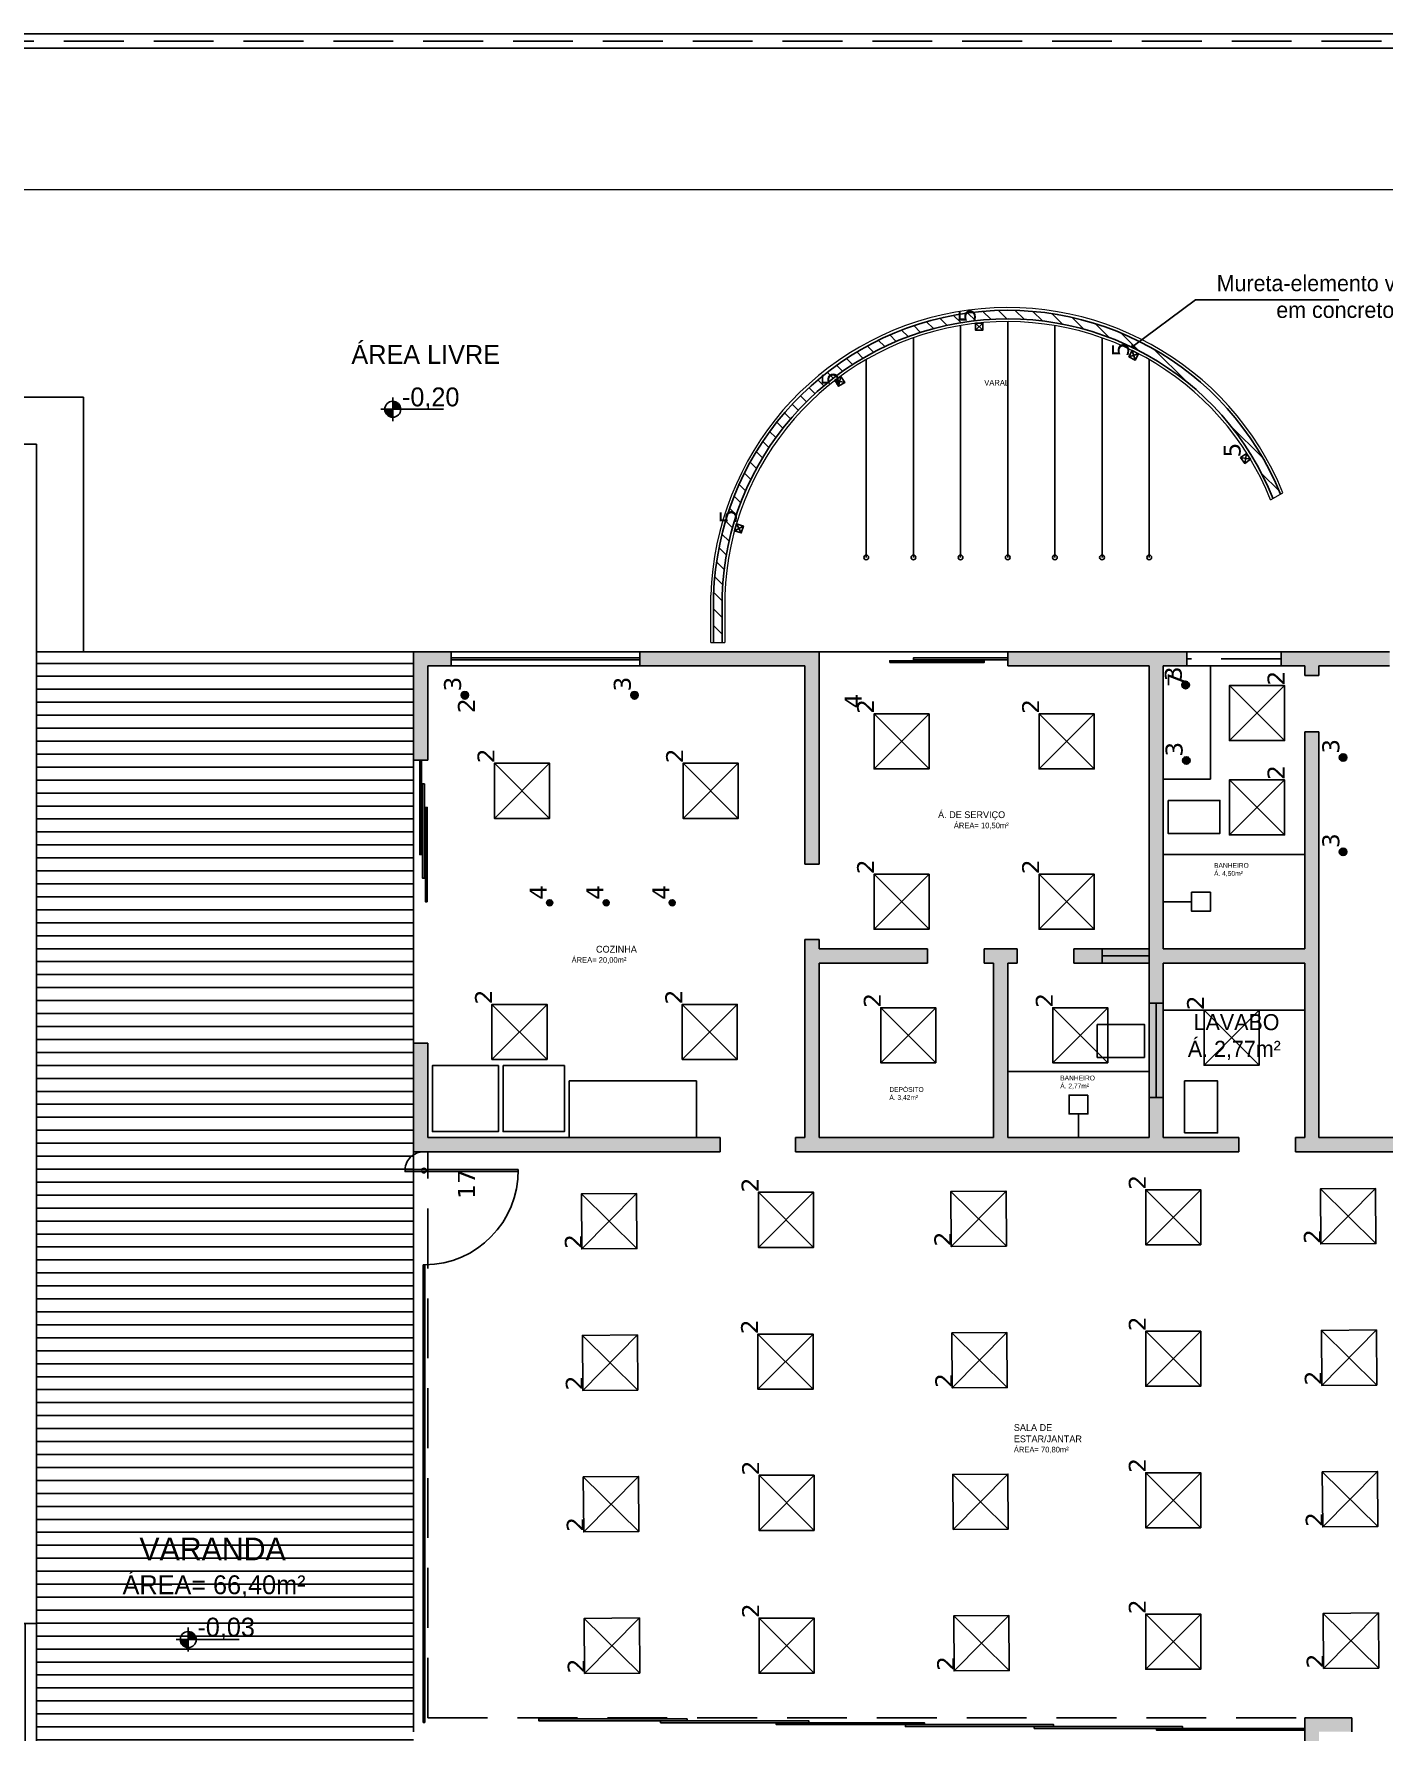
# Model space of a CAD drawing. Header units: metres. Extents: x 3021.9 to 3079.2, y 2067.5 to 2122.4.
# Drawn here: x 3040.99 to 3055.29, y 2102.49 to 2120.48 of the extents above; entities that cross this region are included whole.
import ezdxf

# ---------------------------------------------------------------- set-up
doc = ezdxf.new("R2010")
doc.units = ezdxf.units.M
doc.linetypes.add('DASHED2', pattern=[0.375, 0.25, -0.125])
doc.linetypes.add('HIDDEN', pattern=[9.525, 6.35, -3.175])
for name, color, linetype in [('1', 1, 'Continuous'), ('2', 44, 'Continuous'), ('3', 3, 'Continuous'), ('5', 5, 'Continuous'), ('Cotas', 1, 'Continuous'), ('demolição', 140, 'DASHED2'), ('projecao', 8, 'HIDDEN'), ('Texto', 44, 'Continuous')]:
    doc.layers.add(name, color=color, linetype=linetype)
for name, color, linetype, true_color in [('DLX_LUM', 7, 'Continuous', 0x7f7f7f), ('DLX_LUMKEY_IDX', 7, 'Continuous', 0x969696), ('DLX_RESKEY_IDX', 7, 'Continuous', 0x707070)]:
    doc.layers.add(name, color=color, linetype=linetype, true_color=true_color)
doc.styles.add('ROMANS', font='romans')
doc.styles.add('style1', font='GOTHIC.TTF')
doc.styles.add('TableTextStyle', font='')
doc.styles.get('TableTextStyle').set_extended_font_data('VERDANA.TTF')
doc.dimstyles.new('ESC-100', dxfattribs={"dimtxt": 0.16, "dimasz": 0.04, "dimexe": 0.06, "dimexo": 0.15, "dimgap": 0.02, "dimtad": 1, "dimzin": 4, "dimdsep": 46, "dimtxsty": 'style1', "dimblk": 'OBLIQUE', "dimcen": 0.01, "dimdle": 0.04, "dimclrd": 14, "dimclre": 14, "dimclrt": 2, "dimazin": 0, "dimtfac": 1, "dimtix": 1, "dimtmove": 2, "dimatfit": 0, "dimldrblk": 'OPEN90', "dimfxl": 1, "dimtolj": 1, "dimtzin": 4, "dimlwd": -1, "dimlwe": -1, "dimarcsym": 0})

# ---------------------------------------------------------------- blocks, each defined once
blk = doc.blocks.new('NIV_PL')
for p, q in [((-0.15, 0), (0.638, 0)), ((0, 0.15), (0, -0.15))]:
    blk.add_line(p, q)
at = {"const_width": 0.1}
for points in [[(-0.05, 0, 0.414214), (0, -0.05, 1)], [(0.05, 0, 0.414214), (0, 0.05, 1)]]:
    blk.add_lwpolyline(points, format="xyb", dxfattribs=at)
blk.add_circle((0, 0), 0.1)
at = {"color": 2, "style": 'ROMANS'}
blk.add_attdef('NIVEL', (0.116, 0.037), '', height=0.1, dxfattribs=at)
blk = doc.blocks.new('_Open90')
at = {"color": 0, "linetype": 'ByBlock', "lineweight": -2}
for p, q in [((0, 0), (-1, 0)), ((-0.5, 0.5), (0, 0)), ((0, 0), (-0.5, -0.5))]:
    blk.add_line(p, q, dxfattribs=at)
blk = doc.blocks.new('1097_2_0')
mesh = blk.add_polyface()
corners = [(0.292, 0.292, -0.09), (0.292, -0.292), (0.292, -0.292, -0.09), (0.292, -0.292), (0.292, 0.292, -0.09), (0.292, 0.292), (0.292, -0.292, -0.09), (-0.292, -0.292), (-0.292, -0.292, -0.09), (-0.292, -0.292), (0.292, -0.292, -0.09), (0.292, -0.292), (-0.292, -0.292, -0.09), (-0.292, 0.292), (-0.292, 0.292, -0.09), (-0.292, 0.292), (-0.292, -0.292, -0.09), (-0.292, -0.292), (-0.292, 0.292, -0.09), (0.292, 0.292), (0.292, 0.292, -0.09), (0.292, 0.292), (-0.292, 0.292, -0.09), (-0.292, 0.292), (0.292, 0.292), (-0.292, -0.292), (0.292, -0.292), (-0.292, -0.292), (0.292, 0.292), (-0.292, 0.292), (-0.292, 0.292, -0.09), (0.292, -0.292, -0.09), (-0.292, -0.292, -0.09), (0.292, -0.292, -0.09), (-0.292, 0.292, -0.09), (0.292, 0.292, -0.09)]
mesh.append_faces([[corners[k] for k in face] for face in [(0, 1, 2), (3, 4, 5), (6, 7, 8), (9, 10, 11), (12, 13, 14), (15, 16, 17), (18, 19, 20), (21, 22, 23), (24, 25, 26), (27, 28, 29), (30, 31, 32), (33, 34, 35)]])
blk = doc.blocks.new('893_2_0')
mesh = blk.add_polyface()
corners = [(0.016, -0.028, -0.35), (0, -0.032), (0, -0.032, -0.35), (0, -0.032), (0.016, -0.028, -0.35), (0.016, -0.028), (0, -0.032, -0.35), (-0.016, -0.028), (-0.016, -0.028, -0.35), (-0.016, -0.028), (0, -0.032, -0.35), (0, -0.032), (-0.016, -0.028, -0.35), (-0.028, -0.016), (-0.028, -0.016, -0.35), (-0.028, -0.016), (-0.016, -0.028, -0.35), (-0.016, -0.028), (-0.028, -0.016, -0.35), (-0.032, 0), (-0.032, 0, -0.35), (-0.032, 0), (-0.028, -0.016, -0.35), (-0.028, -0.016), (-0.032, 0, -0.35), (-0.028, 0.016), (-0.028, 0.016, -0.35), (-0.028, 0.016), (-0.032, 0, -0.35), (-0.032, 0), (-0.028, 0.016, -0.35), (-0.016, 0.028), (-0.016, 0.028, -0.35), (-0.016, 0.028), (-0.028, 0.016, -0.35), (-0.028, 0.016), (-0.016, 0.028, -0.35), (0, 0.032), (0, 0.032, -0.35), (0, 0.032), (-0.016, 0.028, -0.35), (-0.016, 0.028), (0, 0.032, -0.35), (0.016, 0.028), (0.016, 0.028, -0.35), (0.016, 0.028), (0, 0.032, -0.35), (0, 0.032), (0.016, 0.028, -0.35), (0.028, 0.016), (0.028, 0.016, -0.35), (0.028, 0.016), (0.016, 0.028, -0.35), (0.016, 0.028), (0.028, 0.016, -0.35), (0.032, 0), (0.032, 0, -0.35), (0.032, 0), (0.028, 0.016, -0.35), (0.028, 0.016), (0.032, 0, -0.35), (0.028, -0.016), (0.028, -0.016, -0.35), (0.028, -0.016), (0.032, 0, -0.35), (0.032, 0), (0.028, -0.016, -0.35), (0.016, -0.028), (0.016, -0.028, -0.35), (0.016, -0.028), (0.028, -0.016, -0.35), (0.028, -0.016), (-0.016, 0.028), (0.016, -0.028), (0.028, -0.016), (0, 0.032), (0.028, 0.016), (0.016, 0.028), (-0.016, 0.028), (0.028, 0.016), (0, 0.032), (-0.016, 0.028), (0.032, 0), (0.028, 0.016), (-0.016, 0.028), (0.028, -0.016), (0.032, 0), (-0.028, 0.016), (0.016, -0.028), (-0.016, 0.028), (-0.032, 0), (0.016, -0.028), (-0.028, 0.016), (-0.028, -0.016), (0.016, -0.028), (-0.032, 0), (-0.016, -0.028), (0.016, -0.028), (-0.028, -0.016), (0.016, -0.028), (-0.016, -0.028), (0, -0.032), (-0.032, 0, -0.35), (0.032, 0, -0.35), (0.028, -0.016, -0.35), (-0.028, -0.016, -0.35), (0, -0.032, -0.35), (-0.016, -0.028, -0.35), (-0.028, -0.016, -0.35), (0.016, -0.028, -0.35), (0, -0.032, -0.35), (-0.032, 0, -0.35), (0.016, -0.028, -0.35), (-0.028, -0.016, -0.35), (-0.032, 0, -0.35), (0.028, -0.016, -0.35), (0.016, -0.028, -0.35), (-0.028, 0.016, -0.35), (0.032, 0, -0.35), (-0.032, 0, -0.35), (-0.028, 0.016, -0.35), (0.028, 0.016, -0.35), (0.032, 0, -0.35), (-0.028, 0.016, -0.35), (0.016, 0.028, -0.35), (0.028, 0.016, -0.35), (-0.028, 0.016, -0.35), (0, 0.032, -0.35), (0.016, 0.028, -0.35), (0, 0.032, -0.35), (-0.028, 0.016, -0.35), (-0.016, 0.028, -0.35)]
mesh.append_faces([[corners[k] for k in face] for face in [(0, 1, 2), (3, 4, 5), (6, 7, 8), (9, 10, 11), (12, 13, 14), (15, 16, 17), (18, 19, 20), (21, 22, 23), (24, 25, 26), (27, 28, 29), (30, 31, 32), (33, 34, 35), (36, 37, 38), (39, 40, 41), (42, 43, 44), (45, 46, 47), (48, 49, 50), (51, 52, 53), (54, 55, 56), (57, 58, 59), (60, 61, 62), (63, 64, 65), (66, 67, 68), (69, 70, 71), (72, 73, 74), (75, 76, 77), (78, 79, 80), (81, 82, 83), (84, 85, 86), (87, 88, 89), (90, 91, 92), (93, 94, 95), (96, 97, 98), (99, 100, 101), (102, 103, 104), (105, 106, 107), (108, 109, 110), (111, 112, 113), (114, 115, 116), (117, 118, 119), (120, 121, 122), (123, 124, 125), (126, 127, 128), (129, 130, 131)]])
blk = doc.blocks.new('1319_2_0')
mesh = blk.add_polyface()
corners = [(0.02, -0.035, -0.007), (0, -0.04), (0, -0.04, -0.007), (0, -0.04), (0.02, -0.035, -0.007), (0.02, -0.035), (0, -0.04, -0.007), (-0.02, -0.035), (-0.02, -0.035, -0.007), (-0.02, -0.035), (0, -0.04, -0.007), (0, -0.04), (-0.02, -0.035, -0.007), (-0.035, -0.02), (-0.035, -0.02, -0.007), (-0.035, -0.02), (-0.02, -0.035, -0.007), (-0.02, -0.035), (-0.035, -0.02, -0.007), (-0.04, 0), (-0.04, 0, -0.007), (-0.04, 0), (-0.035, -0.02, -0.007), (-0.035, -0.02), (-0.04, 0, -0.007), (-0.035, 0.02), (-0.035, 0.02, -0.007), (-0.035, 0.02), (-0.04, 0, -0.007), (-0.04, 0), (-0.035, 0.02, -0.007), (-0.02, 0.035), (-0.02, 0.035, -0.007), (-0.02, 0.035), (-0.035, 0.02, -0.007), (-0.035, 0.02), (-0.02, 0.035, -0.007), (0, 0.04), (0, 0.04, -0.007), (0, 0.04), (-0.02, 0.035, -0.007), (-0.02, 0.035), (0, 0.04, -0.007), (0.02, 0.035), (0.02, 0.035, -0.007), (0.02, 0.035), (0, 0.04, -0.007), (0, 0.04), (0.02, 0.035, -0.007), (0.035, 0.02), (0.035, 0.02, -0.007), (0.035, 0.02), (0.02, 0.035, -0.007), (0.02, 0.035), (0.035, 0.02, -0.007), (0.04, 0), (0.04, 0, -0.007), (0.04, 0), (0.035, 0.02, -0.007), (0.035, 0.02), (0.04, 0, -0.007), (0.035, -0.02), (0.035, -0.02, -0.007), (0.035, -0.02), (0.04, 0, -0.007), (0.04, 0), (0.035, -0.02, -0.007), (0.02, -0.035), (0.02, -0.035, -0.007), (0.02, -0.035), (0.035, -0.02, -0.007), (0.035, -0.02), (-0.035, 0.02), (0.035, -0.02), (0.04, 0), (-0.02, 0.035), (0.02, 0.035), (0, 0.04), (-0.02, 0.035), (0.035, 0.02), (0.02, 0.035), (-0.02, 0.035), (0.04, 0), (0.035, 0.02), (-0.035, 0.02), (0.04, 0), (-0.02, 0.035), (-0.035, 0.02), (0.02, -0.035), (0.035, -0.02), (-0.04, 0), (0.02, -0.035), (-0.035, 0.02), (-0.035, -0.02), (0.02, -0.035), (-0.04, 0), (-0.02, -0.035), (0.02, -0.035), (-0.035, -0.02), (0.02, -0.035), (-0.02, -0.035), (0, -0.04), (0.035, -0.02, -0.007), (-0.04, 0, -0.007), (0.04, 0, -0.007), (0.02, 0.035, -0.007), (-0.02, 0.035, -0.007), (0, 0.04, -0.007), (0.035, 0.02, -0.007), (-0.02, 0.035, -0.007), (0.02, 0.035, -0.007), (0.04, 0, -0.007), (-0.02, 0.035, -0.007), (0.035, 0.02, -0.007), (0.04, 0, -0.007), (-0.035, 0.02, -0.007), (-0.02, 0.035, -0.007), (0.04, 0, -0.007), (-0.04, 0, -0.007), (-0.035, 0.02, -0.007), (0.02, -0.035, -0.007), (-0.04, 0, -0.007), (0.035, -0.02, -0.007), (0.02, -0.035, -0.007), (-0.035, -0.02, -0.007), (-0.04, 0, -0.007), (0.02, -0.035, -0.007), (-0.02, -0.035, -0.007), (-0.035, -0.02, -0.007), (-0.02, -0.035, -0.007), (0.02, -0.035, -0.007), (0, -0.04, -0.007)]
mesh.append_faces([[corners[k] for k in face] for face in [(0, 1, 2), (3, 4, 5), (6, 7, 8), (9, 10, 11), (12, 13, 14), (15, 16, 17), (18, 19, 20), (21, 22, 23), (24, 25, 26), (27, 28, 29), (30, 31, 32), (33, 34, 35), (36, 37, 38), (39, 40, 41), (42, 43, 44), (45, 46, 47), (48, 49, 50), (51, 52, 53), (54, 55, 56), (57, 58, 59), (60, 61, 62), (63, 64, 65), (66, 67, 68), (69, 70, 71), (72, 73, 74), (75, 76, 77), (78, 79, 80), (81, 82, 83), (84, 85, 86), (87, 88, 89), (90, 91, 92), (93, 94, 95), (96, 97, 98), (99, 100, 101), (102, 103, 104), (105, 106, 107), (108, 109, 110), (111, 112, 113), (114, 115, 116), (117, 118, 119), (120, 121, 122), (123, 124, 125), (126, 127, 128), (129, 130, 131)]])
blk = doc.blocks.new('2565_2_0')
mesh = blk.add_polyface()
corners = [(0.038, 0.038, -0.1), (0.038, -0.038), (0.038, -0.038, -0.1), (0.038, -0.038), (0.038, 0.038, -0.1), (0.038, 0.038), (0.038, -0.038, -0.1), (-0.038, -0.038), (-0.038, -0.038, -0.1), (-0.038, -0.038), (0.038, -0.038, -0.1), (0.038, -0.038), (-0.038, -0.038, -0.1), (-0.038, 0.038), (-0.038, 0.038, -0.1), (-0.038, 0.038), (-0.038, -0.038, -0.1), (-0.038, -0.038), (-0.038, 0.038, -0.1), (0.038, 0.038), (0.038, 0.038, -0.1), (0.038, 0.038), (-0.038, 0.038, -0.1), (-0.038, 0.038)]
mesh.append_faces([[corners[k] for k in face] for face in [(0, 1, 2), (3, 4, 5), (6, 7, 8), (9, 10, 11), (12, 13, 14), (15, 16, 17), (18, 19, 20), (21, 22, 23)]])
blk = doc.blocks.new('2565_2_1')
mesh = blk.add_polyface()
corners = [(0.038, 0.038), (-0.038, -0.038), (0.038, -0.038), (-0.038, -0.038), (0.038, 0.038), (-0.038, 0.038), (-0.038, 0.038, -0.1), (0.038, -0.038, -0.1), (-0.038, -0.038, -0.1), (0.038, -0.038, -0.1), (-0.038, 0.038, -0.1), (0.038, 0.038, -0.1)]
mesh.append_faces([[corners[k] for k in face] for face in [(0, 1, 2), (3, 4, 5), (6, 7, 8), (9, 10, 11)]])

msp = doc.modelspace()

# ---------------------------------------------------------------- hatches: boundary and pattern name
at = {"linetype": 'Continuous'}
h = msp.add_hatch(color=251, dxfattribs=at)
h.paths.add_polyline_path([(3045.162, 2108.782), (3045.162, 2109.782), (3045.012, 2109.782), (3045.012, 2108.632), (3048.262, 2108.632), (3048.262, 2108.782)])
h.paths.add_polyline_path([(3049.162, 2110.882), (3049.162, 2108.782), (3049.062, 2108.782), (3049.062, 2108.632), (3053.762, 2108.632), (3053.762, 2108.782), (3052.962, 2108.782), (3052.962, 2110.632), (3054.462, 2110.632), (3054.462, 2108.782), (3054.362, 2108.782), (3054.362, 2108.632), (3057.212, 2108.632), (3057.212, 2108.782), (3054.612, 2108.782), (3054.612, 2113.082), (3054.462, 2113.082), (3054.462, 2110.782), (3052.962, 2110.782), (3052.962, 2113.782), (3053.212, 2113.782), (3053.212, 2113.932), (3051.312, 2113.932), (3051.312, 2113.782), (3052.812, 2113.782), (3052.812, 2110.782), (3052.012, 2110.782), (3052.012, 2110.632), (3052.812, 2110.632), (3052.812, 2108.782), (3051.312, 2108.782), (3051.312, 2110.632), (3051.412, 2110.632), (3051.412, 2110.782), (3051.062, 2110.782), (3051.062, 2110.632), (3051.162, 2110.632), (3051.162, 2108.782), (3049.312, 2108.782), (3049.312, 2110.632), (3050.462, 2110.632), (3050.462, 2110.782), (3049.312, 2110.782), (3049.312, 2110.882)])
h.paths.add_polyline_path([(3047.412, 2113.932), (3047.412, 2113.782), (3049.162, 2113.782), (3049.162, 2111.682), (3049.312, 2111.682), (3049.312, 2113.932)])
h.paths.add_polyline_path([(3045.012, 2113.932), (3045.012, 2112.782), (3045.162, 2112.782), (3045.162, 2113.782), (3045.412, 2113.782), (3045.412, 2113.932)])
h = msp.add_hatch(color=251, dxfattribs=at)
h.paths.add_polyline_path([(3054.212, 2113.932), (3054.212, 2113.782), (3054.462, 2113.782), (3054.462, 2113.682), (3054.612, 2113.682), (3054.612, 2113.782), (3055.362, 2113.782), (3055.362, 2113.932)])
h.paths.add_polyline_path([(3057.362, 2113.932), (3057.362, 2113.782), (3058.112, 2113.782), (3058.112, 2108.782), (3058.012, 2108.782), (3058.012, 2108.632), (3058.477, 2108.632), (3058.559, 2108.782), (3058.262, 2108.782), (3058.262, 2113.782), (3058.612, 2113.782), (3058.612, 2113.932)])
h.paths.add_polyline_path([(3058.559, 2108.782), (3058.477, 2108.632), (3060.862, 2108.632), (3060.862, 2108.782)])
h = msp.add_hatch(color=251, dxfattribs=at)
h.paths.add_polyline_path([(3054.462, 2098.482), (3054.462, 2097.332), (3057.362, 2097.332), (3057.362, 2097.482), (3054.612, 2097.482), (3054.612, 2098.482)])
h.paths.add_polyline_path([(3054.462, 2102.632), (3054.462, 2101.482), (3054.612, 2101.482), (3054.612, 2102.482), (3054.962, 2102.482), (3054.962, 2102.632)])
at = {"layer": '1', "linetype": 'Continuous'}
h = msp.add_hatch(dxfattribs=at)
h.set_pattern_fill('ANSI31,_I', color=8, scale=1.1, angle=315, style=2)
h.set_pattern_definition([(360, (3969.56791, 312.28445), (5e-17, 0.1375), [])])
h.paths.add_polyline_path([(3041.012, 2113.932), (3041.012, 2097.332), (3045.012, 2097.332), (3045.012, 2098.332), (3045.012, 2102.482), (3045.012, 2108.632), (3045.012, 2109.782), (3045.012, 2112.782), (3045.012, 2113.932)])
h.paths.add_polyline_path([(3043.807, 2105.137, -1), (3043.807, 2104.387, -1)], flags=16)
h.paths.add_polyline_path([(3043.727, 2105.104, -1), (3043.727, 2104.579, -1)], flags=0)
h.paths.add_polyline_path([(3042.216, 2104.387, -1), (3042.216, 2105.137, -1)], flags=16)
h.paths.add_polyline_path([(3042.296, 2104.579, -1), (3042.296, 2105.104, -1)], flags=0)
h.paths.add_polyline_path([(3043.012, 2105.182, -1), (3043.012, 2105.932, -1)], flags=16)
h.paths.add_polyline_path([(3043.807, 2106.728, -1), (3043.807, 2105.978, -1)], flags=16)
h.paths.add_polyline_path([(3043.727, 2106.536, -1), (3043.727, 2106.011, -1)], flags=0)
h.paths.add_polyline_path([(3042.216, 2105.978, -1), (3042.216, 2106.728, -1)], flags=16)
h.paths.add_polyline_path([(3042.296, 2106.011, -1), (3042.296, 2106.536, -1)], flags=0)
h.paths.add_polyline_path([(3043.487, 2109.432), (3042.537, 2109.432), (3042.537, 2112.432), (3043.487, 2112.432)], flags=16)
h.paths.add_polyline_path([(3043.537, 2109.432), (3043.537, 2112.432), (3043.912, 2112.432), (3043.912, 2109.432)], flags=16)
h.paths.add_polyline_path([(3042.487, 2109.432), (3042.112, 2109.432), (3042.112, 2112.432), (3042.487, 2112.432)], flags=16)
h = msp.add_hatch(dxfattribs=at)
h.set_pattern_fill('ANSI31', color=8, scale=1.1, angle=225)
h.set_pattern_definition([(270, (3969.56791, 548.276), (0.1375, -4e-17), [])])
h.paths.add_polyline_path([(3034.012, 2103.632), (3034.012, 2101.132), (3041.012, 2101.132), (3041.012, 2103.632)])
at = {"layer": 'Cotas', "linetype": 'Continuous'}
h = msp.add_hatch(dxfattribs=at)
h.set_pattern_fill('LINE', color=256, angle=315, style=0)
h.set_pattern_definition([(315, (3048.1931, 2114.03223), (0.0883883, 0.0883883), [])])
h.paths.add_polyline_path([(3048.193, 2114.532), (3048.193, 2114.032), (3048.283, 2114.032), (3048.283, 2114.533, -0.812066), (3054.125, 2115.557), (3054.204, 2115.602, 0.810866)])

# ---------------------------------------------------------------- linework, layer by layer
at = {"layer": '1', "linetype": 'Continuous', "lineweight": 13}
for p, q in [((3025.512, 2118.832), (3075.512, 2118.832)), ((3054.099, 2115.542), (3054.23, 2115.617)), ((3048.163, 2114.032), (3048.163, 2114.532)), ((3048.313, 2114.532), (3048.313, 2114.032)), ((3048.163, 2114.032), (3048.313, 2114.032))]:
    msp.add_line(p, q, dxfattribs=at)
at = {"layer": '1', "linetype": 'Continuous'}
for p, q in [((3050.812, 2117.39), (3050.812, 2114.932)), ((3051.312, 2117.432), (3051.312, 2114.932)), ((3051.812, 2117.39), (3051.812, 2114.932)), ((3050.312, 2117.261), (3050.312, 2114.932)), ((3052.312, 2117.261), (3052.312, 2114.932)), ((3049.812, 2117.03), (3049.812, 2114.932)), ((3052.812, 2117.03), (3052.812, 2114.932)), ((3034.012, 2116.632), (3041.512, 2116.632)), ((3041.512, 2116.632), (3041.512, 2113.932)), ((3039.012, 2116.132), (3041.012, 2116.132)), ((3041.012, 2116.132), (3041.012, 2113.932)), ((3041.012, 2097.332), (3041.012, 2113.932)), ((3045.012, 2113.932), (3041.012, 2113.932)), ((3051.312, 2113.932), (3049.312, 2113.932)), ((3045.412, 2113.867), (3047.412, 2113.867)), ((3045.412, 2113.847), (3047.412, 2113.847)), ((3045.012, 2109.782), (3045.012, 2112.782)), ((3045.012, 2102.482), (3045.012, 2108.632)), ((3045.112, 2102.582), (3045.112, 2107.432)), ((3045.112, 2107.432), (3045.132, 2107.432)), ((3045.132, 2102.582), (3045.132, 2107.432)), ((3034.012, 2103.632), (3041.012, 2103.632))]:
    msp.add_line(p, q, dxfattribs=at)
at = {"layer": '1'}
for p, q in [((3054.462, 2111.782), (3052.962, 2111.782)), ((3052.962, 2111.282), (3053.262, 2111.282)), ((3051.312, 2109.482), (3052.812, 2109.482)), ((3052.062, 2108.782), (3052.062, 2109.032))]:
    msp.add_line(p, q, dxfattribs=at)
at = {"layer": '1', "linetype": 'Continuous'}
for points in [[(3050.062, 2113.817), (3051.062, 2113.817), (3051.062, 2113.837), (3050.062, 2113.837)], [(3050.312, 2113.847), (3051.312, 2113.847), (3051.312, 2113.867), (3050.312, 2113.867)], [(3045.097, 2111.782), (3045.097, 2112.782), (3045.077, 2112.782), (3045.077, 2111.782)], [(3045.127, 2111.532), (3045.127, 2112.532), (3045.107, 2112.532), (3045.107, 2111.532)], [(3045.157, 2111.282), (3045.157, 2112.282), (3045.137, 2112.282), (3045.137, 2111.282)], [(3046.122, 2108.442), (3044.922, 2108.442), (3044.922, 2108.422), (3046.122, 2108.422)]]:
    msp.add_lwpolyline(points, close=True, dxfattribs=at)
at = {"layer": '1'}
for points in [[(3053.462, 2111.382), (3053.262, 2111.382), (3053.262, 2111.182), (3053.462, 2111.182)], [(3052.162, 2109.232), (3052.162, 2109.032), (3051.962, 2109.032), (3051.962, 2109.232)]]:
    msp.add_lwpolyline(points, close=True, dxfattribs=at)
at = {"layer": '1', "linetype": 'Continuous'}
for centre in [(3049.812, 2114.932), (3050.312, 2114.932), (3050.812, 2114.932), (3051.312, 2114.932), (3051.812, 2114.932), (3052.312, 2114.932), (3052.812, 2114.932), (3045.122, 2108.432)]:
    msp.add_circle(centre, 0.025, dxfattribs=at)
at = {"layer": '1', "linetype": 'Continuous', "lineweight": 13}
for radius, start, end in [(3.15, 22.0989, 178.1808), (3, 21.7011, 178.0898)]:
    msp.add_arc((3051.312, 2114.432), radius, start, end, dxfattribs=at)
at = {"layer": '1', "linetype": 'Continuous'}
for centre, radius, start, end in [((3045.121, 2108.432), 0.2, 89.9284, 182.866), ((3045.122, 2108.432), 1, 270.5729, 0.5729)]:
    msp.add_arc(centre, radius, start, end, dxfattribs=at)
at = {"layer": '2'}
for p, q in [((3045.412, 2113.932), (3047.412, 2113.932)), ((3045.412, 2113.782), (3047.412, 2113.782)), ((3053.462, 2112.582), (3053.462, 2113.782)), ((3052.962, 2112.582), (3053.462, 2112.582)), ((3052.962, 2110.132), (3054.462, 2110.132)), ((3046.662, 2109.382), (3046.662, 2108.782)), ((3046.662, 2109.382), (3048.011, 2109.382)), ((3048.011, 2109.382), (3048.011, 2108.782))]:
    msp.add_line(p, q, dxfattribs=at)
for points in [[(3053.012, 2112.357), (3053.012, 2112.007), (3053.562, 2112.007), (3053.562, 2112.357)], [(3052.262, 2109.982), (3052.262, 2109.632), (3052.762, 2109.632), (3052.762, 2109.982)], [(3045.912, 2109.546), (3045.212, 2109.546), (3045.212, 2108.846), (3045.912, 2108.846)], [(3045.962, 2109.546), (3046.612, 2109.546), (3046.612, 2108.846), (3045.962, 2108.846)], [(3053.187, 2108.832), (3053.537, 2108.832), (3053.537, 2109.382), (3053.187, 2109.382)]]:
    msp.add_lwpolyline(points, close=True, dxfattribs=at)
at = {"layer": '3'}
for p, q in [((3022.012, 2120.332), (3066.012, 2120.332)), ((3022.012, 2120.332), (3066.012, 2120.332)), ((3048.193, 2114.032), (3048.193, 2114.532)), ((3048.283, 2114.532), (3048.283, 2114.032))]:
    msp.add_line(p, q, dxfattribs=at)
msp.add_lwpolyline([(3066.012, 2120.482), (3021.862, 2120.482), (3021.862, 2080.182), (3041.512, 2080.182)], dxfattribs=at)
for radius, start, end in [(3.12, 22.0224, 178.1808), (3.03, 21.7011, 178.0898)]:
    msp.add_arc((3051.312, 2114.432), radius, start, end, dxfattribs=at)
at = {"layer": '5', "linetype": 'Continuous'}
for p, q in [((3045.012, 2113.932), (3045.012, 2112.782)), ((3045.012, 2113.932), (3045.412, 2113.932)), ((3045.412, 2113.782), (3045.412, 2113.932)), ((3047.412, 2113.932), (3049.312, 2113.932)), ((3047.412, 2113.782), (3047.412, 2113.932)), ((3049.312, 2113.932), (3049.312, 2111.682)), ((3051.312, 2113.932), (3051.312, 2113.782)), ((3051.312, 2113.932), (3055.362, 2113.932)), ((3045.162, 2113.782), (3045.162, 2112.782)), ((3045.162, 2113.782), (3045.412, 2113.782)), ((3047.412, 2113.782), (3049.162, 2113.782)), ((3049.162, 2113.782), (3049.162, 2111.682)), ((3051.312, 2113.782), (3052.812, 2113.782)), ((3052.812, 2113.782), (3052.812, 2110.782)), ((3052.962, 2113.782), (3052.962, 2110.782)), ((3052.962, 2113.782), (3054.462, 2113.782)), ((3054.462, 2113.782), (3054.462, 2113.682)), ((3054.612, 2113.782), (3054.612, 2113.682)), ((3054.612, 2113.782), (3055.362, 2113.782)), ((3054.462, 2113.082), (3054.462, 2110.782)), ((3054.612, 2113.082), (3054.612, 2108.782)), ((3045.162, 2112.782), (3045.012, 2112.782)), ((3049.162, 2110.882), (3049.162, 2108.782)), ((3049.312, 2110.882), (3049.312, 2110.782)), ((3049.312, 2110.782), (3050.462, 2110.782)), ((3051.062, 2110.782), (3051.412, 2110.782)), ((3052.012, 2110.782), (3052.812, 2110.782)), ((3052.962, 2110.782), (3054.462, 2110.782)), ((3049.312, 2110.632), (3049.312, 2108.782)), ((3049.312, 2110.632), (3050.462, 2110.632)), ((3051.062, 2110.632), (3051.162, 2110.632)), ((3051.162, 2110.632), (3051.162, 2108.782)), ((3051.312, 2110.632), (3051.312, 2108.782)), ((3051.312, 2110.632), (3051.412, 2110.632)), ((3052.012, 2110.632), (3052.812, 2110.632)), ((3052.812, 2110.632), (3052.812, 2108.782)), ((3052.962, 2110.632), (3052.962, 2108.782)), ((3052.962, 2110.632), (3054.462, 2110.632)), ((3054.462, 2110.632), (3054.462, 2108.782)), ((3045.012, 2109.782), (3045.012, 2108.632)), ((3045.162, 2109.782), (3045.012, 2109.782)), ((3045.162, 2109.782), (3045.162, 2108.782)), ((3045.162, 2108.782), (3048.262, 2108.782)), ((3049.062, 2108.782), (3049.162, 2108.782)), ((3049.312, 2108.782), (3051.162, 2108.782)), ((3051.312, 2108.782), (3052.812, 2108.782)), ((3052.962, 2108.782), (3053.762, 2108.782)), ((3054.362, 2108.782), (3054.462, 2108.782)), ((3054.612, 2108.782), (3057.212, 2108.782)), ((3045.012, 2108.632), (3048.262, 2108.632)), ((3049.062, 2108.632), (3053.762, 2108.632)), ((3054.362, 2108.632), (3057.212, 2108.632)), ((3054.462, 2102.632), (3054.962, 2102.632)), ((3054.462, 2102.632), (3054.462, 2101.482)), ((3054.962, 2102.632), (3054.962, 2102.482))]:
    msp.add_line(p, q, dxfattribs=at)
at = {"layer": '5'}
for p, q in [((3054.612, 2113.682), (3054.462, 2113.682)), ((3054.612, 2113.082), (3054.462, 2113.082)), ((3049.162, 2111.682), (3049.312, 2111.682)), ((3049.162, 2110.882), (3049.312, 2110.882)), ((3050.462, 2110.782), (3050.462, 2110.632)), ((3051.062, 2110.782), (3051.062, 2110.632)), ((3051.412, 2110.782), (3051.412, 2110.632)), ((3052.012, 2110.782), (3052.012, 2110.632)), ((3048.262, 2108.632), (3048.262, 2108.782)), ((3049.062, 2108.632), (3049.062, 2108.782)), ((3053.762, 2108.632), (3053.762, 2108.782)), ((3054.362, 2108.632), (3054.362, 2108.782))]:
    msp.add_line(p, q, dxfattribs=at)
at = {"layer": 'Cotas', "linetype": 'Continuous'}
msp.add_line((3045.112, 2102.582), (3045.132, 2102.582), dxfattribs=at)
for points in [[(3046.341, 2102.618), (3047.912, 2102.618), (3047.912, 2102.598), (3046.341, 2102.598)], [(3047.632, 2102.598), (3049.204, 2102.598), (3049.204, 2102.578), (3047.632, 2102.578)], [(3048.858, 2102.578), (3050.429, 2102.578), (3050.429, 2102.558), (3048.858, 2102.558)], [(3050.228, 2102.558), (3051.799, 2102.558), (3051.799, 2102.538), (3050.228, 2102.538)], [(3051.594, 2102.538), (3053.166, 2102.538), (3053.166, 2102.518), (3051.594, 2102.518)], [(3052.89, 2102.518), (3054.462, 2102.518), (3054.462, 2102.498), (3052.89, 2102.498)]]:
    msp.add_lwpolyline(points, close=True, dxfattribs=at)
at = {"layer": 'demolição', "color": 255, "linetype": 'Continuous'}
for p, q in [((3052.312, 2110.632), (3052.312, 2110.782)), ((3052.812, 2110.707), (3052.312, 2110.707)), ((3052.812, 2110.632), (3052.812, 2110.782)), ((3052.962, 2110.207), (3052.812, 2110.207)), ((3052.887, 2110.207), (3052.887, 2109.207)), ((3052.962, 2109.207), (3052.812, 2109.207))]:
    msp.add_line(p, q, dxfattribs=at)
at = {"layer": 'projecao', "ltscale": 0.1}
for p, q in [((3053.212, 2113.932), (3053.212, 2113.782)), ((3054.212, 2113.932), (3054.212, 2113.782)), ((3054.212, 2113.857), (3053.212, 2113.857)), ((3045.162, 2102.632), (3045.162, 2108.632)), ((3045.162, 2102.632), (3054.462, 2102.632))]:
    msp.add_line(p, q, dxfattribs=at)
msp.add_lwpolyline([(3041.512, 2080.257), (3053.937, 2080.257), (3053.937, 2068.757), (3079.087, 2068.757), (3079.087, 2120.407), (3021.937, 2120.407), (3021.937, 2080.257), (3041.512, 2080.257)], dxfattribs=at)

# ---------------------------------------------------------------- block references
at = {"layer": 'DLX_LUM'}
for name, p, rotation in [('2565_2_0', (3051.009, 2117.379, 0.1), 90), ('2565_2_1', (3051.009, 2117.379, 0.1), 90), ('2565_2_0', (3051.009, 2117.379, 0.1), 90), ('2565_2_1', (3051.009, 2117.379, 0.1), 90), ('2565_2_0', (3052.648, 2117.076, 0.1), 332.9999498566461), ('2565_2_1', (3052.648, 2117.076, 0.1), 332.9999498566461), ('2565_2_0', (3052.648, 2117.076, 0.2), 332.9999498566461), ('2565_2_1', (3052.648, 2117.076, 0.1), 332.9999498566461), ('2565_2_0', (3049.531, 2116.799, 0.1), 31.99997514261024), ('2565_2_1', (3049.531, 2116.799, 0.1), 31.99997514261024), ('2565_2_0', (3049.531, 2116.799, 0.1), 31.99997514261024), ('2565_2_1', (3049.531, 2116.799, 0.1), 31.99997514261024), ('2565_2_0', (3053.834, 2115.982, 3), 125.0000150001491), ('2565_2_1', (3053.834, 2115.982, 3), 125.0000150001491), ('2565_2_0', (3053.834, 2115.982, 3), 125.0000150001491), ('2565_2_1', (3053.834, 2115.982, 3), 125.0000150001491), ('2565_2_0', (3048.462, 2115.24, 0.1), 72.99999271421304), ('2565_2_1', (3048.462, 2115.24, 0.1), 72.99999271421304), ('2565_2_0', (3048.462, 2115.24, 0.1), 72.99999271421304), ('2565_2_1', (3048.462, 2115.24, 0.1), 72.99999271421304), ('1319_2_0', (3053.198, 2113.58, 3), 90), ('1097_2_0', (3053.955, 2113.282, 3), 180), ('1319_2_0', (3045.555, 2113.471, 3), 90), ('1319_2_0', (3047.355, 2113.471, 3), 90), ('1097_2_0', (3050.187, 2112.982, 3), 269.9999999999998), ('1097_2_0', (3051.937, 2112.982, 3), 269.9999999999998), ('1319_2_0', (3054.868, 2112.811, 3), 90), ('1097_2_0', (3046.162, 2112.458, 3), 269.9999999999998), ('1097_2_0', (3048.162, 2112.458, 3), 269.9999999999998), ('1319_2_0', (3053.206, 2112.78, 3), 90), ('1097_2_0', (3053.955, 2112.282, 3), 180), ('1319_2_0', (3054.868, 2111.811, 3), 90), ('1097_2_0', (3050.187, 2111.282, 3), 270.0000000000001), ('1097_2_0', (3051.937, 2111.282, 3), 270.0000000000001), ('893_2_0', (3046.455, 2111.271, 3), 90), ('893_2_0', (3047.055, 2111.271, 3), 90), ('893_2_0', (3047.755, 2111.271, 3), 90), ('1097_2_0', (3046.135, 2109.902, 3), 269.9999999999998), ('1097_2_0', (3048.153, 2109.902, 3), 269.9999999999998), ('1097_2_0', (3050.257, 2109.867, 3), 90), ('1097_2_0', (3052.081, 2109.867, 3), 90), ('1097_2_0', (3053.686, 2109.841, 3), 90), ('1097_2_0', (3047.086, 2107.895, 3), 0.3819567339535125), ('1097_2_0', (3048.961, 2107.91, 3), 90), ('1097_2_0', (3051.004, 2107.921, 3), 0.3819567339535125), ('1097_2_0', (3053.067, 2107.937, 3), 90), ('1097_2_0', (3054.922, 2107.948, 3), 0.3819567339535125), ('1097_2_0', (3051.014, 2106.421, 3), 0.3819567339535125), ('1097_2_0', (3053.067, 2106.437, 3), 90), ('1097_2_0', (3054.932, 2106.448, 3), 0.3819567339535125), ('1097_2_0', (3047.096, 2106.395, 3), 0.3819567339535125), ('1097_2_0', (3048.956, 2106.406, 3), 90), ('1097_2_0', (3047.106, 2104.895, 3), 0.3819567339535125), ('1097_2_0', (3048.967, 2104.91, 3), 90), ('1097_2_0', (3051.024, 2104.921, 3), 0.3819567339535125), ('1097_2_0', (3053.067, 2104.937, 3), 90), ('1097_2_0', (3054.942, 2104.948, 3), 0.3819567339535125), ('1097_2_0', (3047.116, 2103.395, 3), 0.3819567339535125), ('1097_2_0', (3048.967, 2103.395, 3), 90), ('1097_2_0', (3051.034, 2103.421, 3), 0.3819567339535125), ('1097_2_0', (3053.067, 2103.438, 3), 90), ('1097_2_0', (3054.952, 2103.448, 3), 0.3819567339535125)]:
    msp.add_blockref(name, p, dxfattribs=dict(at, rotation=rotation))
at = {"layer": 'Texto', "linetype": 'Continuous', "ltscale": 0.4}
ref = msp.add_blockref('NIV_PL', (3044.791, 2116.503), dxfattribs=dict(at, xscale=0.8446215679939147, yscale=0.8446215679939147, zscale=0.8446215679939147))
ref.add_attrib('NIVEL', '-0,20', (3044.889, 2116.534), dxfattribs={"layer": '0', "height": 0.2, "style": 'style1'})
ref = msp.add_blockref('NIV_PL', (3042.623, 2103.46), dxfattribs=dict(at, xscale=0.8446215679939147, yscale=0.8446215679939147, zscale=0.8446215679939147))
ref.add_attrib('NIVEL', '-0,03', (3042.72, 2103.492), dxfattribs={"layer": '0', "height": 0.2, "style": 'style1'})

# ---------------------------------------------------------------- texts
at = {"layer": 'DLX_LUMKEY_IDX', "style": 'TableTextStyle'}
for s, p in [('5', (3050.971, 2117.417, 0.1)), ('5', (3052.597, 2117.059, 0.1)), ('5', (3049.518, 2116.747, 0.1)), ('5', (3053.781, 2115.992, 3)), ('5', (3048.437, 2115.288, 0.1)), ('3', (3053.158, 2113.62, 3)), ('3', (3045.515, 2113.511, 3)), ('3', (3047.315, 2113.511, 3)), ('2', (3054.247, 2113.574, 3)), ('2', (3049.895, 2113.274, 3)), ('2', (3051.645, 2113.274, 3)), ('2', (3045.87, 2112.75, 3)), ('2', (3047.87, 2112.75, 3)), ('3', (3053.166, 2112.82, 3)), ('3', (3054.828, 2112.851, 3)), ('2', (3054.247, 2112.574, 3)), ('3', (3054.828, 2111.851, 3)), ('2', (3049.895, 2111.574, 3)), ('2', (3051.645, 2111.574, 3)), ('4', (3046.423, 2111.303, 3)), ('4', (3047.023, 2111.303, 3)), ('4', (3047.723, 2111.303, 3)), ('2', (3045.844, 2110.194, 3)), ('2', (3047.861, 2110.194, 3)), ('2', (3049.966, 2110.158, 3)), ('2', (3051.79, 2110.158, 3)), ('2', (3053.394, 2110.132, 3)), ('2', (3048.67, 2108.201, 3)), ('2', (3052.776, 2108.229, 3)), ('2', (3054.632, 2107.654, 3)), ('2', (3046.796, 2107.602, 3)), ('2', (3050.714, 2107.628, 3)), ('2', (3048.665, 2106.697, 3)), ('2', (3052.776, 2106.729, 3)), ('2', (3046.806, 2106.102, 3)), ('2', (3050.724, 2106.128, 3)), ('2', (3054.642, 2106.154, 3)), ('2', (3048.676, 2105.201, 3)), ('2', (3052.776, 2105.228, 3)), ('2', (3046.816, 2104.602, 3)), ('2', (3054.652, 2104.654, 3)), ('2', (3052.776, 2103.729, 3)), ('2', (3048.676, 2103.687, 3)), ('2', (3054.662, 2103.154, 3)), ('2', (3046.826, 2103.102, 3)), ('2', (3050.744, 2103.128, 3))]:
    msp.add_text(s, height=0.18, rotation=90, dxfattribs=at).set_placement(p)
at = {"layer": 'DLX_RESKEY_IDX', "style": 'TableTextStyle'}
for s, p in [('7', (3053.187, 2113.557, 0.8)), ('2', (3045.662, 2113.282, 0.8)), ('4', (3049.762, 2113.332, 0.8)), ('17', (3045.662, 2108.132, 0.8))]:
    msp.add_text(s, height=0.18, rotation=90, dxfattribs=at).set_placement(p)
at = {"layer": 'Texto', "attachment_point": 1, "style": 'style1'}
for s, insert, char_height, width in [('\\pxqc;Mureta-elemento vazado em concreto', (3053.377, 2117.925), 0.17, 2.81618), ('\\pi1.72273;{\\H2.4x;\\P\\pi0.97481;\\H0.83333x;ÁREA LIVRE}', (3043.378, 2117.584), 0.1, 3.44546), ('\\pxqc;{\\H2.4x;\\P\\H0.83333x;VARAL}', (3050.678, 2116.935), 0.03, 1.03364), ('\\pxi57.42433;\\P\\pi18.32167;{\\H2.4x;Á. DE SERVIÇO\\P\\pi23.88733;\\H0.83333x;ÁREA= 10,50m²}', (3050.024, 2112.291), 0.03, 1.59395), ('BANHEIRO\\PÁ. 4,50m²', (3053.5, 2111.693), 0.051, 0.44042), ('\\pxi57.42433;\\P\\pi32.516;{\\H2.4x;COZINHA\\P\\pi23.88733;\\H0.83333x;ÁREA= 20,00m²}', (3045.971, 2110.865), 0.03, 1.72455), ('\\pi0.94149;LAVABO\\P\\pi0.88023;Á. 2,77m²', (3052.342, 2110.091), 0.17, 2.81618), ('BANHEIRO\\PÁ. 2,77m²', (3051.869, 2109.439), 0.051, 0.39066), ('DEPÓSITO\\PÁ. 3,42m²', (3050.057, 2109.317), 0.051, 0.39559), ('{\\H2.4x;SALA DE ESTAR/JANTAR\\P\\H0.83333x;ÁREA= 70,80m²}', (3051.377, 2105.744), 0.03, 1.03364), ('\\pi0.8948;{\\H2.4x;VARANDA\\P\\pi0.71662;\\H0.83333x;ÁREA= 66,40m²}', (3041.21, 2104.541), 0.1, 3.44546)]:
    msp.add_mtext(s, dxfattribs=dict(at, insert=insert, char_height=char_height, width=width))

# ---------------------------------------------------------------- leaders
at = {"layer": 'Defpoints', "linetype": 'Continuous'}
msp.add_leader([(3052.628, 2117.161), (3053.303, 2117.664), (3054.824, 2117.664)], dimstyle='ESC-100', override={"dimgap": 0.02, "dimtad": 0}, dxfattribs=at)

doc.saveas('drawing.dxf')
